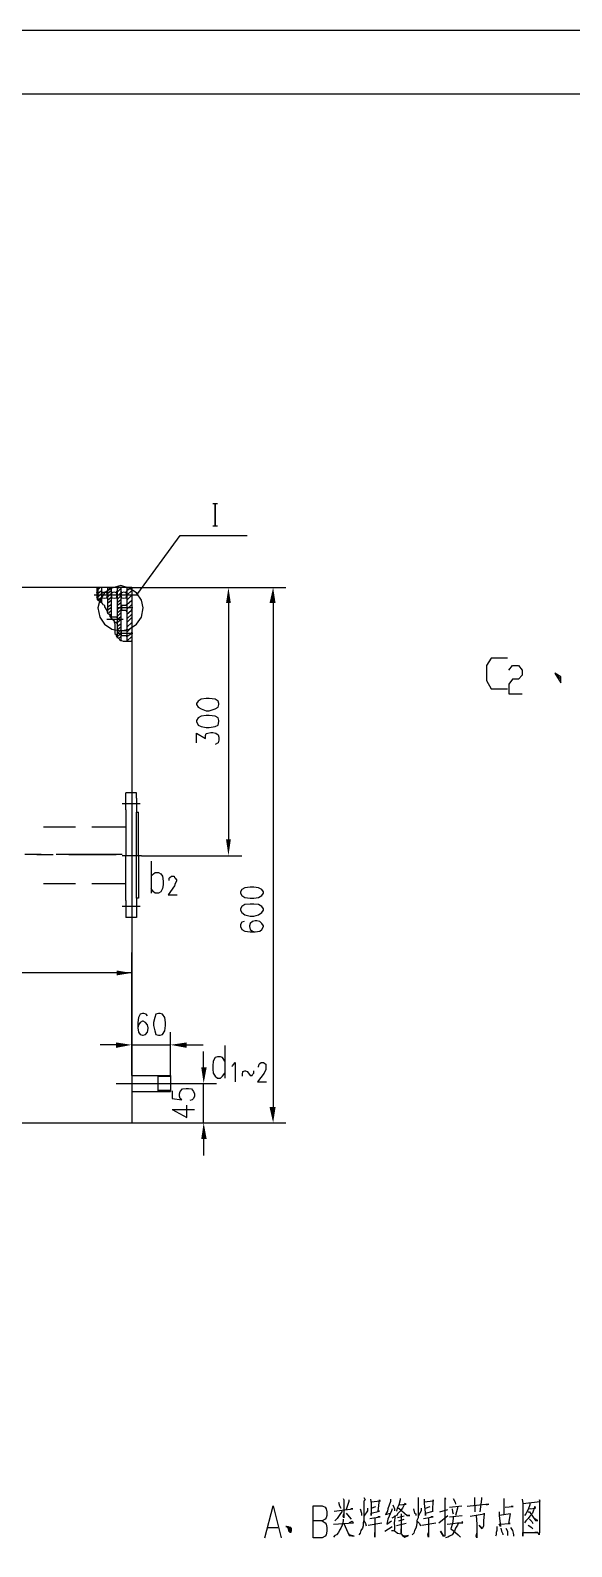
# Model space of a CAD drawing. Extents: x 0 to 400, y 0 to 283.
# Drawn here: x 112.9 to 169.8, y 123.2 to 282.5 of the extents above; entities that cross this region are included whole.
import ezdxf

# ---------------------------------------------------------------- set-up
doc = ezdxf.new("R2010")
doc.units = 0
doc.layers.get('0').update_dxf_attribs({"linetype": 'CONTINUOUS'})

msp = doc.modelspace()

# ---------------------------------------------------------------- hatches: boundary and pattern name
for points in [[(119.98325, 223.42475), (119.98325, 223.61525), (119.85625, 223.42475)], [(119.98325, 223.42475), (119.85625, 223.42475), (119.98325, 223.36125)], [(119.98325, 223.42475), (119.98325, 223.17075), (119.98325, 223.61525)], [(119.98325, 223.42475), (119.98325, 223.17075)], [(120.36425, 223.42475), (120.36425, 223.61525), (120.49125, 223.42475)], [(120.36425, 223.42475), (120.36425, 223.17075), (120.36425, 223.61525)], [(120.36425, 223.42475), (120.49125, 223.42475), (120.36425, 223.36125)], [(120.36425, 223.42475), (120.36425, 223.17075)], [(120.99925, 223.42475), (120.99925, 223.61525), (120.87225, 223.42475)], [(120.99925, 223.42475), (120.87225, 223.42475), (120.99925, 223.36125)], [(120.99925, 223.42475), (120.99925, 223.17075), (120.99925, 223.61525)], [(120.99925, 223.42475), (120.99925, 223.17075)], [(121.38025, 223.42475), (121.38025, 223.61525), (121.50725, 223.42475)], [(121.38025, 223.42475), (121.38025, 223.17075), (121.38025, 223.61525)], [(121.38025, 223.42475), (121.50725, 223.42475), (121.38025, 223.36125)], [(121.38025, 223.42475), (121.38025, 223.17075)], [(122.01525, 223.42475), (122.01525, 223.61525), (121.88825, 223.42475)], [(122.01525, 223.42475), (121.88825, 223.42475), (122.01525, 223.36125)], [(122.01525, 223.42475), (122.01525, 223.17075), (122.01525, 223.61525)], [(122.01525, 223.42475), (122.01525, 223.17075)], [(122.39625, 223.42475), (122.39625, 223.61525), (122.52325, 223.42475)], [(122.39625, 223.42475), (122.39625, 223.17075), (122.39625, 223.61525)], [(122.39625, 223.42475), (122.52325, 223.42475), (122.45975, 223.36125)], [(122.39625, 223.42475), (122.45975, 223.36125), (122.39625, 223.17075)], [(123.03125, 223.42475), (123.03125, 223.61525), (122.90425, 223.42475)], [(123.03125, 223.42475), (122.90425, 223.42475), (123.03125, 223.36125)], [(123.03125, 223.42475), (123.03125, 223.17075), (123.03125, 223.61525)], [(123.03125, 223.42475), (123.03125, 223.17075)], [(133.44525, 222.34525), (133.95325, 222.34525), (133.69925, 223.99625)], [(138.01725, 222.34525), (138.65225, 222.34525), (138.39825, 223.99625)], [(123.03125, 222.15475), (123.03125, 222.21825), (122.96775, 222.09125)], [(123.03125, 222.15475), (122.96775, 222.09125), (123.03125, 222.09125)], [(123.03125, 221.45625), (123.03125, 221.39275), (122.96775, 221.58325)], [(123.03125, 221.45625), (122.96775, 221.58325), (123.03125, 221.58325)], [(123.03125, 222.15475), (123.03125, 222.09125), (123.03125, 222.21825)], [(123.03125, 221.45625), (123.03125, 221.58325), (123.03125, 221.39275)], [(122.01525, 220.88475), (122.01525, 220.94825), (121.88825, 220.88475)], [(122.01525, 220.31325), (122.01525, 220.18625), (121.88825, 220.31325)], [(123.03125, 219.55125), (123.03125, 219.61475), (122.96775, 219.42425)], [(123.03125, 219.55125), (122.96775, 219.42425), (123.03125, 219.42425)], [(123.03125, 218.85275), (123.03125, 218.78925), (122.96775, 218.91625)], [(123.03125, 218.85275), (122.96775, 218.91625), (123.03125, 218.91625)], [(123.03125, 219.55125), (123.03125, 219.42425), (123.03125, 219.61475)], [(123.03125, 218.85275), (123.03125, 218.91625), (123.03125, 218.78925)], [(133.44525, 197.51675), (133.95325, 197.51675), (133.69925, 195.80225)], [(121.95175, 183.73725), (121.95175, 183.22925), (123.53925, 183.48325)], [(121.88825, 176.18075), (121.88825, 175.60925), (123.53925, 175.92675)], [(129.31775, 176.18075), (129.31775, 175.60925), (127.60325, 175.92675)], [(130.84175, 173.57725), (131.41325, 173.57725), (131.09575, 171.86275)], [(138.01725, 169.38625), (138.65225, 169.38625), (138.39825, 167.73525)], [(130.84175, 166.02075), (131.41325, 166.02075), (131.09575, 167.73525)]]:
    msp.add_hatch(color=0).paths.add_polyline_path(points, flags=0)

# ---------------------------------------------------------------- linework, layer by layer
at = {"color": 0}
for points in [[(0.09525, 0.09525), (0.09525, 282.54325), (399.76425, 282.54325), (399.76425, 0.09525), (0.09525, 0.09525)], [(16.85925, 6.76275), (16.85925, 275.87575), (393.03325, 275.87575), (393.03325, 6.76275), (16.85925, 6.76275)], [(132.04825, 232.82275), (132.55625, 232.82275)], [(132.30225, 232.82275), (132.30225, 230.47325)], [(132.30225, 230.47325), (132.30225, 232.82275)], [(132.04825, 230.47325), (132.55625, 230.47325)], [(124.17425, 223.36125), (128.61925, 229.45725), (135.66775, 229.45725)], [(121.63425, 223.99625), (59.65825, 223.99625)], [(124.23775, 223.17075), (119.60225, 223.17075)], [(119.85625, 223.99625), (119.85625, 222.91675), (119.91975, 222.85325), (119.91975, 222.72625), (119.98325, 222.66275), (120.11025, 222.59925), (120.17375, 222.47225), (120.42775, 222.34525), (120.49125, 222.21825), (120.61825, 222.15475), (120.68175, 222.09125), (120.68175, 221.96425), (120.93575, 221.58325), (120.99925, 221.32925), (121.18975, 221.13875), (121.25325, 220.94825), (121.44375, 220.69425), (121.63425, 220.56725), (121.69775, 220.44025), (121.69775, 220.37675), (121.76125, 220.18625), (121.76125, 219.17025), (121.88825, 219.04325), (121.88825, 218.91625), (121.95175, 218.85275), (122.01525, 218.78925), (122.14225, 218.66225), (122.20575, 218.59875), (122.26925, 218.53525), (122.39625, 218.40825), (122.45975, 218.40825), (122.65025, 218.34475), (123.53925, 218.34475)], [(123.53925, 223.99625), (119.85625, 223.99625)], [(119.85625, 222.91675), (119.98325, 223.10725), (119.98325, 223.23425), (119.85625, 223.42475), (119.98325, 223.61525)], [(124.74575, 221.83725), (124.55525, 222.66275), (124.04725, 223.42475), (123.28525, 223.93275), (122.39625, 224.18675), (121.44375, 223.93275), (120.68175, 223.42475), (120.17375, 222.66275), (119.98325, 221.83725), (120.17375, 220.88475), (120.68175, 220.12275), (121.44375, 219.61475), (122.39625, 219.42425), (123.28525, 219.61475), (124.04725, 220.12275), (124.55525, 220.88475), (124.74575, 221.83725)], [(119.98325, 223.74225), (120.23725, 223.99625)], [(119.98325, 223.99625), (119.98325, 222.66275)], [(119.98325, 223.36125), (120.36425, 223.67875)], [(120.36425, 223.36125), (120.17375, 223.17075), (119.98325, 222.98025)], [(120.36425, 223.99625), (120.36425, 222.40875)], [(120.49125, 223.42475), (120.36425, 223.61525)], [(120.99925, 223.17075), (120.93575, 223.42475), (120.68175, 223.48825), (120.42775, 223.42475), (120.36425, 223.17075), (120.42775, 222.91675), (120.68175, 222.85325), (120.93575, 222.91675), (120.99925, 223.17075)], [(120.87225, 223.42475), (120.99925, 223.61525)], [(120.99925, 223.99625), (120.99925, 221.32925)], [(120.99925, 223.74225), (121.38025, 223.99625)], [(120.99925, 223.36125), (121.38025, 223.67875)], [(120.99925, 222.98025), (121.18975, 223.17075)], [(121.18975, 223.17075), (121.38025, 223.36125)], [(121.38025, 223.99625), (121.38025, 220.88475)], [(121.50725, 223.42475), (121.38025, 223.61525)], [(122.01525, 223.17075), (121.95175, 223.42475), (121.69775, 223.48825), (121.44375, 223.42475), (121.38025, 223.17075), (121.44375, 222.91675), (121.69775, 222.85325), (121.95175, 222.91675), (122.01525, 223.17075)], [(121.88825, 223.42475), (122.01525, 223.61525)], [(122.01525, 223.99625), (122.01525, 218.66225)], [(122.01525, 223.86925), (122.20575, 223.99625)], [(122.01525, 223.48825), (122.39625, 223.86925)], [(122.01525, 222.72625), (122.39625, 223.10725)], [(122.14225, 223.17075), (122.39625, 223.42475)], [(122.39625, 223.99625), (122.39625, 218.40825)], [(122.52325, 223.42475), (122.39625, 223.61525)], [(123.03125, 223.17075), (122.96775, 223.42475), (122.71375, 223.48825), (122.45975, 223.42475), (122.39625, 223.17075), (122.45975, 222.91675), (122.71375, 222.85325), (122.96775, 222.91675), (123.03125, 223.17075)], [(122.90425, 223.42475), (123.03125, 223.61525)], [(123.03125, 223.67875), (123.47575, 223.99625)], [(123.03125, 223.99625), (123.03125, 221.58325)], [(123.03125, 223.17075), (123.53925, 223.67875)], [(123.03125, 222.66275), (123.53925, 223.17075)], [(123.53925, 223.99625), (123.53925, 167.73525)], [(123.53925, 223.99625), (123.53925, 221.58325)], [(123.53925, 223.99625), (139.73175, 223.99625)], [(124.68225, 223.99625), (135.09625, 223.99625)], [(119.98325, 222.66275), (120.36425, 222.98025)], [(120.17375, 222.47225), (120.36425, 222.66275)], [(120.99925, 222.66275), (121.38025, 222.98025)], [(120.99925, 222.34525), (121.38025, 222.66275)], [(120.99925, 221.96425), (121.38025, 222.21825)], [(120.99925, 221.64675), (121.38025, 221.90075)], [(121.12625, 221.32925), (121.38025, 221.58325)], [(122.01525, 222.40875), (122.39625, 222.72625)], [(122.01525, 222.09125), (122.39625, 222.40875)], [(122.01525, 221.71025), (122.39625, 221.96425)], [(123.66625, 221.83725), (122.01525, 221.83725)], [(122.01525, 221.32925), (122.39625, 221.64675)], [(122.45975, 222.09125), (122.39625, 221.96425)], [(122.45975, 221.58325), (122.39625, 221.64675)], [(123.03125, 222.09125), (122.45975, 222.09125)], [(122.45975, 222.09125), (122.45975, 221.58325)], [(123.03125, 221.58325), (122.45975, 221.58325)], [(122.96775, 222.09125), (123.03125, 222.21825)], [(122.96775, 221.58325), (123.03125, 221.39275)], [(123.03125, 222.21825), (123.53925, 222.66275)], [(123.03125, 221.71025), (123.53925, 222.21825)], [(123.03125, 221.20225), (123.47575, 221.58325), (123.53925, 221.71025)], [(123.03125, 221.58325), (123.03125, 218.34475)], [(123.53925, 221.58325), (123.53925, 218.34475)], [(133.69925, 222.34525), (133.69925, 197.51675)], [(138.39825, 222.34525), (138.39825, 169.38625)], [(122.65025, 220.63075), (120.93575, 220.63075)], [(121.18975, 221.07525), (121.38025, 221.20225)], [(122.01525, 220.88475), (121.38025, 220.88475)], [(122.01525, 220.31325), (121.69775, 220.31325)], [(121.88825, 220.88475), (122.01525, 220.94825)], [(122.01525, 220.88475), (121.88825, 220.88475)], [(121.88825, 220.31325), (122.01525, 220.18625)], [(122.01525, 220.31325), (121.88825, 220.31325)], [(122.01525, 220.94825), (122.39625, 221.32925)], [(122.01525, 220.88475), (122.01525, 220.94825)], [(122.01525, 220.63075), (122.39625, 220.94825)], [(122.01525, 220.31325), (122.39625, 220.63075)], [(122.01525, 220.31325), (122.01525, 220.18625)], [(122.01525, 219.93225), (122.39625, 220.18625)], [(122.39625, 220.63075), (122.39625, 220.69425)], [(123.03125, 220.69425), (123.53925, 221.20225)], [(123.03125, 220.31325), (123.53925, 220.82125)], [(123.03125, 219.80525), (123.53925, 220.31325)], [(122.01525, 219.55125), (122.39625, 219.86875)], [(122.01525, 219.17025), (122.39625, 219.55125)], [(123.66625, 219.17025), (122.01525, 219.17025)], [(122.01525, 218.85275), (122.39625, 219.17025)], [(122.14225, 218.59875), (122.39625, 218.85275)], [(122.45975, 219.42425), (122.39625, 219.36075)], [(122.39625, 219.04325), (122.45975, 218.91625), (122.45975, 219.42425)], [(122.39625, 218.40825), (122.39625, 218.53525)], [(123.03125, 219.42425), (122.45975, 219.42425)], [(123.03125, 218.91625), (122.45975, 218.91625)], [(122.96775, 219.42425), (123.03125, 219.61475)], [(122.96775, 218.91625), (123.03125, 218.78925)], [(123.03125, 219.29725), (123.53925, 219.80525)], [(123.03125, 218.85275), (123.47575, 219.17025), (123.53925, 219.29725)], [(123.03125, 218.34475), (123.53925, 218.85275)], [(123.53925, 218.34475), (123.53925, 218.40825)], [(163.03625, 216.56675), (161.32175, 216.56675), (160.81375, 215.80475), (160.81375, 214.21725), (161.32175, 213.32825), (163.03625, 213.32825)], [(163.16325, 215.29675), (163.54425, 215.80475), (164.17925, 215.80475), (164.56025, 215.29675), (164.56025, 214.78875), (164.17925, 214.34425), (163.54425, 214.34425), (163.16325, 213.83625), (163.16325, 212.82025), (164.56025, 212.82025)], [(168.62425, 214.34425), (167.98925, 214.97925), (168.62425, 213.96325), (168.62425, 214.59825), (167.98925, 214.97925)], [(130.33375, 211.67725), (130.52425, 211.42325), (130.84175, 211.23275), (131.34975, 211.04225), (131.66725, 211.04225), (132.30225, 211.23275), (132.61975, 211.42325), (132.68325, 211.67725), (132.68325, 211.80425), (132.61975, 212.05825), (132.30225, 212.24875), (131.66725, 212.31225), (131.34975, 212.31225), (130.84175, 212.24875), (130.52425, 212.05825), (130.33375, 211.80425), (130.33375, 211.67725)], [(130.33375, 209.89925), (130.52425, 209.51825), (130.84175, 209.39125), (131.34975, 209.26425), (131.66725, 209.26425), (132.30225, 209.39125), (132.61975, 209.51825), (132.68325, 209.89925), (132.68325, 210.02625), (132.61975, 210.28025), (132.30225, 210.47075), (131.66725, 210.53425), (131.34975, 210.53425), (130.84175, 210.47075), (130.52425, 210.28025), (130.33375, 210.02625), (130.33375, 209.89925)], [(130.33375, 207.67675), (130.33375, 208.69275), (131.28625, 208.12125), (131.28625, 208.43875), (131.34975, 208.62925), (131.54025, 208.69275), (131.85775, 208.75625), (132.04825, 208.75625), (132.36575, 208.69275), (132.61975, 208.50225), (132.68325, 208.24825), (132.68325, 207.93075), (132.61975, 207.67675), (132.55625, 207.61325), (132.30225, 207.48625)], [(122.90425, 200.62825), (122.90425, 202.40625)], [(123.53925, 202.40625), (122.90425, 202.40625)], [(124.04725, 202.40625), (123.53925, 202.40625)], [(124.04725, 201.83475), (124.04725, 202.40625)], [(124.42825, 201.26325), (122.52325, 201.26325)], [(124.04725, 201.83475), (124.04725, 200.37425), (124.23775, 200.37425)], [(122.90425, 200.62825), (122.90425, 198.97725)], [(124.04725, 191.35725), (124.04725, 200.37425)], [(124.23775, 198.97725), (124.23775, 200.37425)], [(114.26825, 198.85025), (117.63375, 198.85025)], [(119.34825, 198.85025), (122.90425, 198.85025)], [(122.90425, 198.97725), (122.90425, 195.80225)], [(124.23775, 195.80225), (124.23775, 198.97725)], [(114.01425, 195.92925), (112.29975, 195.92925)], [(113.56975, 195.92925), (115.28425, 195.92925)], [(122.52325, 195.92925), (115.60175, 195.92925)], [(116.93525, 195.92925), (121.88825, 195.92925)], [(124.55525, 195.80225), (122.52325, 195.80225)], [(122.90425, 192.75425), (122.90425, 195.80225)], [(124.23775, 195.80225), (124.23775, 192.75425)], [(124.55525, 195.80225), (135.09625, 195.80225)], [(125.57125, 195.23075), (125.57125, 191.86525)], [(114.26825, 192.88125), (117.63375, 192.88125)], [(119.34825, 192.88125), (122.90425, 192.88125)], [(125.57125, 193.64325), (125.82525, 193.89725), (126.01575, 194.02425), (126.33325, 194.02425), (126.58725, 193.89725), (126.77775, 193.64325), (126.84125, 193.13525), (126.84125, 192.75425), (126.77775, 192.37325), (126.58725, 191.99225), (126.33325, 191.86525), (126.01575, 191.86525), (125.82525, 191.99225), (125.57125, 192.37325)], [(127.47625, 193.19875), (127.47625, 193.45275), (127.53975, 193.51625), (127.73025, 193.64325), (127.98425, 193.64325), (128.04775, 193.51625), (128.11125, 193.45275), (128.23825, 193.26225), (128.23825, 193.13525), (128.11125, 192.88125), (128.04775, 192.62725), (127.34925, 191.67475), (128.30175, 191.67475)], [(122.90425, 191.10325), (122.90425, 192.75425)], [(124.23775, 191.35725), (124.04725, 191.35725)], [(124.04725, 191.35725), (124.04725, 191.10325)], [(124.23775, 192.75425), (124.23775, 191.35725)], [(134.96925, 191.86525), (135.09625, 191.61125), (135.41375, 191.42075), (135.98525, 191.35725), (136.36625, 191.35725), (136.87425, 191.42075), (137.19175, 191.61125), (137.38225, 191.86525), (137.38225, 191.99225), (137.19175, 192.24625), (136.87425, 192.43675), (136.36625, 192.50025), (135.98525, 192.50025), (135.41375, 192.43675), (135.09625, 192.24625), (134.96925, 191.99225), (134.96925, 191.86525)], [(124.42825, 190.46825), (122.52325, 190.46825)], [(122.90425, 191.10325), (122.90425, 189.32525)], [(124.04725, 191.10325), (124.04725, 189.32525)], [(134.96925, 190.08725), (135.09625, 189.83325), (135.41375, 189.57925), (135.98525, 189.45225), (136.36625, 189.45225), (136.87425, 189.57925), (137.19175, 189.83325), (137.38225, 190.08725), (137.38225, 190.21425), (137.19175, 190.46825), (136.87425, 190.65875), (136.36625, 190.72225), (135.98525, 190.72225), (135.41375, 190.65875), (135.09625, 190.46825), (134.96925, 190.21425), (134.96925, 190.08725)], [(123.53925, 189.32525), (122.90425, 189.32525)], [(124.04725, 189.32525), (123.53925, 189.32525)], [(135.35025, 188.88075), (135.09625, 188.81725), (134.96925, 188.56325), (134.96925, 188.37275), (135.09625, 188.05525), (135.41375, 187.86475), (135.98525, 187.80125), (136.49325, 187.80125), (137.00125, 187.86475), (137.19175, 188.05525), (137.38225, 188.37275), (137.38225, 188.43625), (137.19175, 188.69025), (137.00125, 188.88075), (136.68375, 188.94425), (136.49325, 188.94425), (136.23925, 188.88075), (135.98525, 188.69025), (135.92175, 188.43625), (135.92175, 188.37275), (135.98525, 188.05525), (136.23925, 187.86475), (136.49325, 187.80125)], [(123.53925, 172.94225), (123.53925, 185.64225)], [(123.53925, 183.48325), (59.65825, 183.48325)], [(125.19025, 178.97475), (125.06325, 179.16525), (124.80925, 179.22875), (124.68225, 179.22875), (124.42825, 179.16525), (124.23775, 178.78425), (124.17425, 178.27625), (124.17425, 177.70475), (124.23775, 177.26025), (124.42825, 177.00625), (124.68225, 176.94275), (124.74575, 176.94275), (124.99975, 177.00625), (125.19025, 177.26025), (125.25375, 177.64125), (125.25375, 177.70475), (125.19025, 178.02225), (124.99975, 178.27625), (124.74575, 178.40325), (124.68225, 178.40325), (124.42825, 178.27625), (124.23775, 178.02225), (124.17425, 177.70475)], [(126.33325, 179.22875), (126.07925, 179.16525), (125.95225, 178.78425), (125.82525, 178.27625), (125.82525, 177.95875), (125.95225, 177.38725), (126.07925, 177.00625), (126.33325, 176.94275), (126.52375, 176.94275), (126.77775, 177.00625), (127.03175, 177.38725), (127.09525, 177.95875), (127.09525, 178.27625), (127.03175, 178.78425), (126.77775, 179.16525), (126.52375, 179.22875), (126.33325, 179.22875)], [(123.53925, 172.68825), (123.53925, 177.26025)], [(127.60325, 172.62475), (127.60325, 177.26025)], [(121.88825, 175.92675), (120.23725, 175.92675)], [(123.53925, 175.92675), (127.60325, 175.92675)], [(129.31775, 175.92675), (131.03225, 175.92675)], [(133.31825, 175.86325), (133.31825, 172.43425)], [(131.09575, 173.57725), (131.09575, 175.22825)], [(133.31825, 174.21225), (133.06425, 174.59325), (132.87375, 174.65675), (132.55625, 174.65675), (132.30225, 174.59325), (132.11175, 174.21225), (132.04825, 173.70425), (132.04825, 173.38675), (132.11175, 172.94225), (132.30225, 172.62475), (132.55625, 172.43425), (132.87375, 172.43425), (133.06425, 172.62475), (133.31825, 172.94225)], [(134.08025, 173.64075), (134.14375, 173.70425), (134.39775, 174.08525), (134.39775, 172.05325)], [(136.87425, 173.57725), (136.87425, 173.64075), (136.93775, 173.89475), (137.00125, 173.95825), (137.12825, 174.08525), (137.38225, 174.08525), (137.50925, 173.95825), (137.63625, 173.89475), (137.63625, 173.32325), (137.44575, 172.94225), (136.74725, 172.05325), (137.69975, 172.05325)], [(123.53925, 172.68825), (127.60325, 172.68825), (127.60325, 171.03725)], [(126.26975, 172.68825), (126.26975, 171.03725)], [(126.26975, 172.62475), (127.60325, 172.62475)], [(135.15975, 172.62475), (135.15975, 172.81525), (135.22325, 173.13275), (135.41375, 173.19625), (135.47725, 173.19625), (135.66775, 173.13275), (135.92175, 172.81525), (135.98525, 172.68825), (136.17575, 172.68825), (136.23925, 172.81525), (136.36625, 172.94225), (136.36625, 173.19625)], [(121.88825, 171.86275), (129.00025, 171.86275)], [(123.53925, 171.03725), (127.60325, 171.03725)], [(126.26975, 171.16425), (127.60325, 171.16425)], [(127.79375, 171.10075), (127.79375, 170.27525), (128.80975, 170.14825), (128.61925, 170.27525), (128.55575, 170.52925), (128.55575, 170.78325), (128.61925, 171.03725), (128.87325, 171.29125), (129.25425, 171.35475), (129.50825, 171.35475), (129.82575, 171.29125), (130.01625, 171.03725), (130.14325, 170.78325), (130.14325, 170.52925), (130.01625, 170.27525), (129.88925, 170.14825), (129.63525, 170.08475)], [(129.00025, 171.86275), (132.42925, 171.86275)], [(131.09575, 167.73525), (131.09575, 171.86275)], [(127.79375, 169.13225), (129.31775, 168.30675), (129.31775, 169.57675)], [(127.79375, 169.13225), (130.14325, 169.13225)], [(100.04425, 167.73525), (123.53925, 167.73525)], [(123.53925, 167.73525), (132.42925, 167.73525)], [(132.42925, 167.73525), (139.73175, 167.73525)], [(131.09575, 166.02075), (131.09575, 164.30625)], [(145.25625, 127.85725), (145.38325, 127.47625), (145.51025, 127.22225)], [(145.76425, 128.23825), (145.82775, 128.11125), (145.82775, 126.20625), (145.76425, 126.39675), (145.82775, 126.65075)], [(146.33575, 128.11125), (146.33575, 127.92075), (146.08175, 127.09525)], [(147.92325, 128.36525), (148.05025, 128.11125), (147.92325, 127.98425), (147.92325, 125.95225), (147.85975, 125.69825), (147.85975, 125.38075), (147.79625, 125.12675), (147.60575, 124.87275), (147.54225, 124.61875), (147.41525, 124.42825)], [(148.62175, 128.17475), (148.68525, 127.73025), (148.68525, 126.46025), (148.68525, 126.71425), (149.57425, 126.90475), (149.44725, 126.90475), (149.57425, 128.11125), (149.63775, 127.98425), (148.68525, 127.85725)], [(150.71725, 128.17475), (150.71725, 127.92075), (150.46325, 127.15875), (150.39975, 126.90475), (150.20925, 126.58725), (150.71725, 126.71425)], [(150.97125, 127.60325), (151.16175, 127.15875), (151.16175, 126.96825)], [(151.73325, 128.23825), (151.73325, 128.11125), (151.60625, 127.60325), (151.41575, 127.22225), (151.35225, 126.90475)], [(151.60625, 127.60325), (151.66975, 127.60325), (152.36825, 127.66675), (152.24125, 127.73025), (151.98725, 127.22225), (151.73325, 126.90475), (151.47925, 126.65075), (151.35225, 126.39675)], [(153.63825, 128.36525), (153.63825, 126.20625), (153.51125, 125.95225), (153.51125, 125.69825), (153.44775, 125.38075), (153.38425, 125.12675), (153.25725, 124.87275), (153.19375, 124.61875), (153.00325, 124.42825)], [(154.27325, 128.17475), (154.27325, 127.73025), (154.40025, 126.46025), (154.40025, 126.71425), (155.22575, 126.90475), (155.16225, 126.90475), (155.22575, 128.11125), (155.22575, 127.98425), (154.27325, 127.85725)], [(156.43225, 128.36525), (156.49575, 128.17475), (156.43225, 128.23825), (156.43225, 124.30125), (156.30525, 124.30125), (155.98775, 124.80925), (156.30525, 124.30125)], [(157.32125, 128.23825), (157.51175, 127.85725), (157.57525, 127.66675)], [(160.81375, 127.60325), (161.06775, 127.66675), (158.78175, 127.41275)], [(159.54375, 128.36525), (159.54375, 128.17475), (159.60725, 126.84125)], [(160.30575, 128.36525), (160.30575, 128.17475), (160.11525, 126.84125)], [(162.65525, 128.23825), (162.65525, 126.58725)], [(164.56025, 128.17475), (164.62375, 127.73025), (164.62375, 124.30125), (164.62375, 124.68225), (166.21125, 124.68225), (166.14775, 124.68225), (165.89375, 124.68225)], [(164.62375, 127.73025), (166.46525, 127.92075), (166.40175, 128.11125), (166.40175, 124.80925), (166.33825, 124.42825), (166.21125, 124.68225)], [(165.38575, 127.73025), (165.38575, 127.60325), (165.19525, 127.09525), (164.94125, 126.65075), (164.81425, 126.46025)], [(137.50925, 124.11075), (138.39825, 127.47625), (139.22375, 124.11075)], [(142.58925, 124.11075), (142.58925, 127.47625), (143.54175, 127.47625), (143.85925, 127.34925), (143.98625, 127.15875), (144.04975, 126.84125), (144.04975, 126.46025), (143.98625, 126.20625), (143.85925, 126.07925), (143.54175, 125.88875), (142.58925, 125.88875)], [(145.76425, 126.07925), (145.76425, 125.88875), (145.63725, 125.44425), (145.51025, 125.12675), (145.38325, 124.93625), (145.25625, 124.68225), (145.06575, 124.42825), (144.87525, 124.36475), (144.74825, 124.17425)], [(144.81175, 126.90475), (146.78025, 127.15875), (146.58975, 127.15875), (146.52625, 127.09525)], [(145.63725, 126.90475), (145.31975, 126.46025), (145.12925, 126.14275), (144.87525, 125.88875)], [(146.08175, 126.71425), (146.39925, 126.33325), (146.58975, 126.07925)], [(147.54225, 127.15875), (147.66925, 126.71425), (147.66925, 126.46025)], [(148.30425, 127.22225), (148.30425, 126.96825), (147.92325, 126.39675)], [(148.55825, 126.14275), (149.63775, 126.33325), (149.38375, 126.33325)], [(148.68525, 127.22225), (149.19325, 127.41275)], [(149.06625, 126.20625), (149.06625, 124.17425), (149.06625, 124.42825), (149.06625, 124.68225)], [(150.90775, 127.15875), (150.84425, 126.96825), (150.46325, 126.07925), (150.33625, 125.57125), (150.84425, 125.88875)], [(150.90775, 126.20625), (151.22525, 126.39675), (151.22525, 126.46025), (151.09825, 125.69825), (151.09825, 125.63475), (151.16175, 125.38075), (151.16175, 125.12675), (151.09825, 124.80925)], [(151.47925, 127.22225), (151.60625, 127.22225), (152.49525, 126.46025), (152.74925, 126.46025), (152.43175, 126.46025), (152.24125, 126.65075)], [(152.17775, 126.39675), (151.47925, 126.20625)], [(151.60625, 125.88875), (152.17775, 126.07925)], [(151.86025, 126.65075), (151.86025, 124.61875), (151.86025, 124.87275), (151.86025, 125.06325)], [(153.13025, 127.15875), (153.25725, 126.71425), (153.38425, 126.65075), (153.38425, 126.46025)], [(153.95575, 127.22225), (153.95575, 126.96825), (153.63825, 126.39675)], [(154.20975, 126.14275), (155.22575, 126.33325), (154.97175, 126.33325)], [(154.40025, 127.22225), (154.90825, 127.41275)], [(154.71775, 126.20625), (154.71775, 124.17425), (154.65425, 124.42825), (154.71775, 124.68225)], [(155.79725, 125.69825), (156.74975, 126.46025)], [(155.92425, 126.84125), (156.74975, 127.09525)], [(156.94025, 127.34925), (158.21025, 127.47625)], [(156.94025, 126.33325), (158.27375, 126.46025)], [(157.32125, 126.33325), (157.32125, 126.14275), (157.25775, 125.63475), (157.06725, 125.06325), (157.32125, 124.87275), (157.57525, 124.68225), (157.82925, 124.42825), (158.08325, 124.17425)], [(157.19425, 127.15875), (157.25775, 126.84125), (157.32125, 126.65075)], [(157.76575, 127.41275), (157.76575, 127.22225), (157.57525, 126.46025)], [(159.09925, 126.39675), (160.55975, 126.65075), (160.55975, 126.71425), (160.55975, 126.65075), (160.49625, 125.88875), (160.49625, 125.38075), (160.36925, 125.06325), (160.05175, 125.44425), (160.36925, 125.12675)], [(159.73425, 126.46025), (159.79775, 125.57125), (159.79775, 124.11075), (159.73425, 124.30125), (159.79775, 124.61875)], [(162.14725, 126.84125), (162.14725, 126.46025), (162.27425, 125.31725), (162.14725, 125.57125), (163.29025, 125.63475), (163.16325, 125.63475), (163.35375, 126.65075), (162.14725, 126.46025)], [(162.78225, 127.34925), (163.60775, 127.41275), (163.41725, 127.41275)], [(165.32225, 127.22225), (165.38575, 127.15875), (165.95725, 127.22225), (165.89375, 127.41275), (165.63975, 126.71425), (165.38575, 126.39675), (165.19525, 126.14275), (164.94125, 125.88875), (164.81425, 125.69825)], [(165.19525, 126.84125), (165.32225, 126.84125), (165.95725, 125.95225), (166.21125, 125.95225), (165.95725, 126.07925), (165.89375, 126.14275)], [(165.32225, 126.07925), (165.57625, 125.82525), (165.70325, 125.63475)], [(137.89025, 125.19025), (138.90625, 125.19025)], [(139.73175, 125.31725), (139.98575, 125.31725), (140.04925, 125.19025), (140.23975, 125.19025), (140.23975, 125.12675), (140.30325, 125.12675), (140.30325, 125.06325), (140.30325, 124.80925), (140.23975, 124.80925), (140.23975, 124.68225), (140.17625, 124.68225), (140.04925, 124.80925), (140.04925, 124.93625), (139.98575, 125.12675), (139.92225, 125.19025), (139.79525, 125.31725), (139.73175, 125.31725)], [(139.79525, 125.31725), (139.98575, 125.31725)], [(139.92225, 125.19025), (139.92225, 125.31725)], [(140.04925, 125.19025), (139.92225, 125.19025), (140.17625, 125.19025)], [(139.98575, 125.12675), (139.98575, 125.31725)], [(140.23975, 125.19025), (139.98575, 125.19025)], [(140.23975, 125.12675), (139.98575, 125.12675), (140.30325, 125.12675)], [(140.04925, 124.80925), (140.04925, 125.19025), (140.04925, 125.06325)], [(140.04925, 125.06325), (140.30325, 125.06325)], [(140.30325, 124.93625), (140.04925, 124.93625)], [(140.04925, 124.87275), (140.30325, 124.87275)], [(140.30325, 124.80925), (140.04925, 124.80925), (140.23975, 124.80925)], [(140.17625, 124.68225), (140.17625, 125.19025), (140.17625, 124.80925)], [(140.23975, 125.12675), (140.23975, 124.80925), (140.23975, 125.19025)], [(140.30325, 125.12675), (140.30325, 124.87275)], [(143.54175, 125.88875), (143.85925, 125.69825), (143.98625, 125.57125), (144.04975, 125.19025), (144.04975, 124.80925), (143.98625, 124.42825), (143.85925, 124.30125), (143.54175, 124.11075), (142.58925, 124.11075)], [(144.74825, 125.57125), (146.84375, 125.69825), (146.65325, 125.82525), (146.39925, 125.69825)], [(145.82775, 125.63475), (146.39925, 124.36475), (146.90725, 124.30125), (146.39925, 124.42825), (146.33575, 124.61875)], [(147.92325, 125.88875), (148.11375, 125.63475), (148.17725, 125.38075)], [(148.36775, 125.44425), (149.82825, 125.69825)], [(150.14575, 124.80925), (150.90775, 125.31725)], [(150.84425, 124.87275), (150.97125, 124.87275), (151.22525, 124.80925), (151.47925, 124.61875), (151.86025, 124.55525), (151.98725, 124.36475), (152.24125, 124.17425), (152.62225, 124.36475), (152.24125, 124.30125), (151.98725, 124.36475)], [(152.36825, 125.63475), (151.35225, 125.38075)], [(153.51125, 125.88875), (153.76525, 125.63475), (153.89225, 125.38075)], [(154.01925, 125.44425), (155.47975, 125.69825)], [(157.82925, 125.63475), (157.76575, 125.44425), (157.57525, 125.12675), (157.44825, 124.80925), (157.19425, 124.42825), (156.94025, 124.30125), (156.74975, 124.17425), (156.49575, 124.11075)], [(156.68625, 125.57125), (157.32125, 125.63475), (157.76575, 125.69825), (158.33725, 125.69825), (158.27375, 125.82525), (158.21025, 125.69825)], [(161.89325, 125.31725), (161.89325, 124.87275), (161.82975, 124.68225), (161.82975, 124.42825), (161.76625, 124.30125)], [(162.33775, 125.12675), (162.40125, 124.80925), (162.52825, 124.55525), (162.52825, 124.42825)], [(162.84575, 125.12675), (163.03625, 124.80925), (163.03625, 124.36475)], [(163.35375, 125.19025), (163.54425, 124.87275), (163.60775, 124.61875), (163.67125, 124.42825), (163.67125, 124.30125)], [(165.19525, 125.44425), (165.57625, 125.19025), (165.63975, 125.06325)]]:
    msp.add_lwpolyline(points, dxfattribs=at)

doc.saveas('drawing.dxf')
